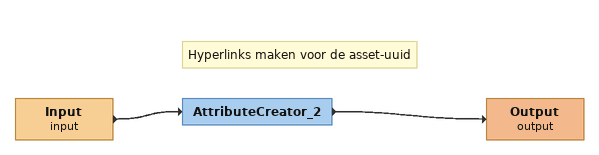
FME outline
Input (input)
    -> AttributeCreator_2
Note: Hyperlinks maken voor de asset-uuid
AttributeCreator_2
    -> Output (output)
Output (output)
